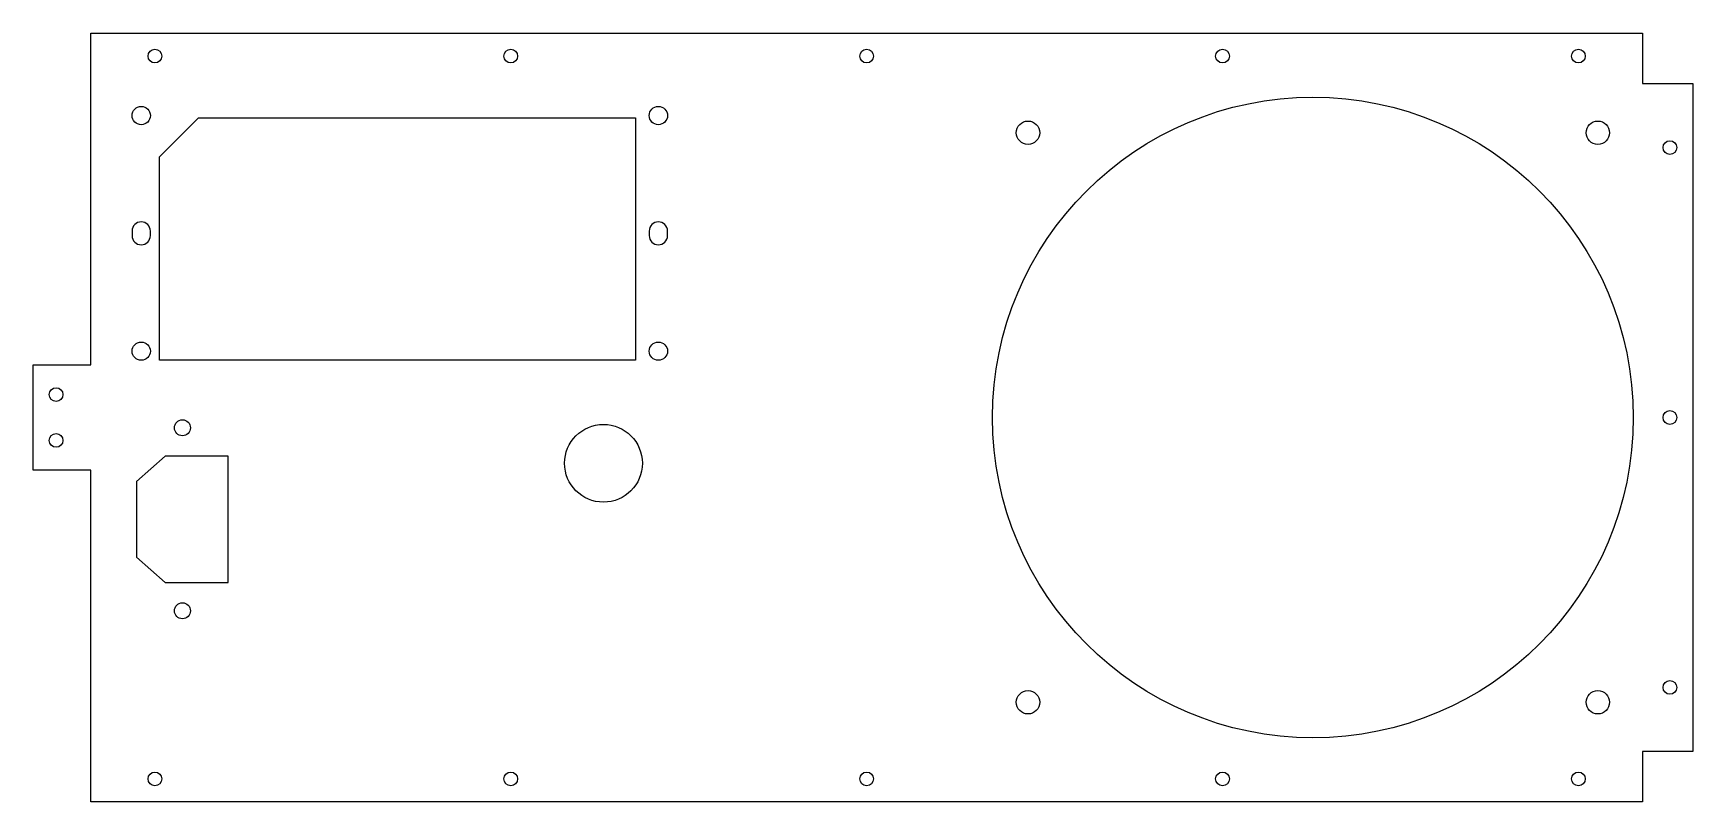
# Model space of a CAD drawing. Header units: millimetres. Extents: x -178 to 185, y -29 to 139.
import ezdxf

# ---------------------------------------------------------------- set-up
doc = ezdxf.new("R2010")
doc.units = ezdxf.units.MM
doc.layers.add('Shape2DView014', color=7, linetype='CONTINUOUS')

msp = doc.modelspace()

# ---------------------------------------------------------------- linework, layer by layer
at = {"layer": 'Shape2DView014'}
for p, q in [((-165, 66.61), (-165, 139.11)), ((-165, 139.11), (174, 139.11)), ((174, 139.11), (174, 128.11)), ((174, 128.11), (185, 128.11)), ((185, 128.11), (185, -17.89)), ((-141.5, 120.61), (-150, 112.11)), ((-141.5, 120.61), (-46, 120.61)), ((-46, 120.61), (-46, 67.61)), ((-150, 67.61), (-150, 112.11)), ((-156, 95.86), (-156, 94.86)), ((-152, 94.86), (-152, 95.86)), ((-43, 95.86), (-43, 94.86)), ((-39, 94.86), (-39, 95.86)), ((-177.6, 43.61), (-177.6, 66.61)), ((-177.6, 66.61), (-165, 66.61)), ((-46, 67.61), (-150, 67.61)), ((-165, 43.61), (-177.6, 43.61)), ((-165, -28.89), (-165, 43.61)), ((-148.8, 46.66), (-155, 41.11)), ((-135, 46.66), (-148.8, 46.66)), ((-135, 19.06), (-135, 46.66)), ((-155, 41.11), (-155, 24.61)), ((-155, 24.61), (-148.8, 19.06)), ((-148.8, 19.06), (-135, 19.06)), ((174, -17.89), (174, -28.89)), ((185, -17.89), (174, -17.89)), ((174, -28.89), (-165, -28.89))]:
    msp.add_line(p, q, dxfattribs=at)
for centre, radius in [((-151, 134.11), 1.5), ((-73.25, 134.11), 1.5), ((4.5, 134.11), 1.5), ((82.25, 134.11), 1.5), ((160, 134.11), 1.5), ((102, 55.11), 70), ((-154, 121.11), 2), ((-41, 121.11), 2), ((39.75, 117.36), 2.55), ((164.25, 117.36), 2.55), ((180, 114.11), 1.5), ((-154, 69.61), 2), ((-41, 69.61), 2), ((-172.6, 60.11), 1.5), ((-145, 52.86), 1.75), ((180, 55.11), 1.5), ((-172.6, 50.11), 1.5), ((-53, 45.11), 8.5), ((-145, 12.86), 1.75), ((180, -3.89), 1.5), ((39.75, -7.14), 2.55), ((164.25, -7.14), 2.55), ((-151, -23.89), 1.5), ((-73.25, -23.89), 1.5), ((4.5, -23.89), 1.5), ((82.25, -23.89), 1.5), ((160, -23.89), 1.5)]:
    msp.add_circle(centre, radius, dxfattribs=at)
for centre, start, end in [((-154, 95.86), 0, -180), ((-154, 94.86), -180, 0), ((-41, 95.86), 0, 180), ((-41, 94.86), 180, 0)]:
    msp.add_arc(centre, 2, start, end, dxfattribs=at)

doc.saveas('drawing.dxf')
